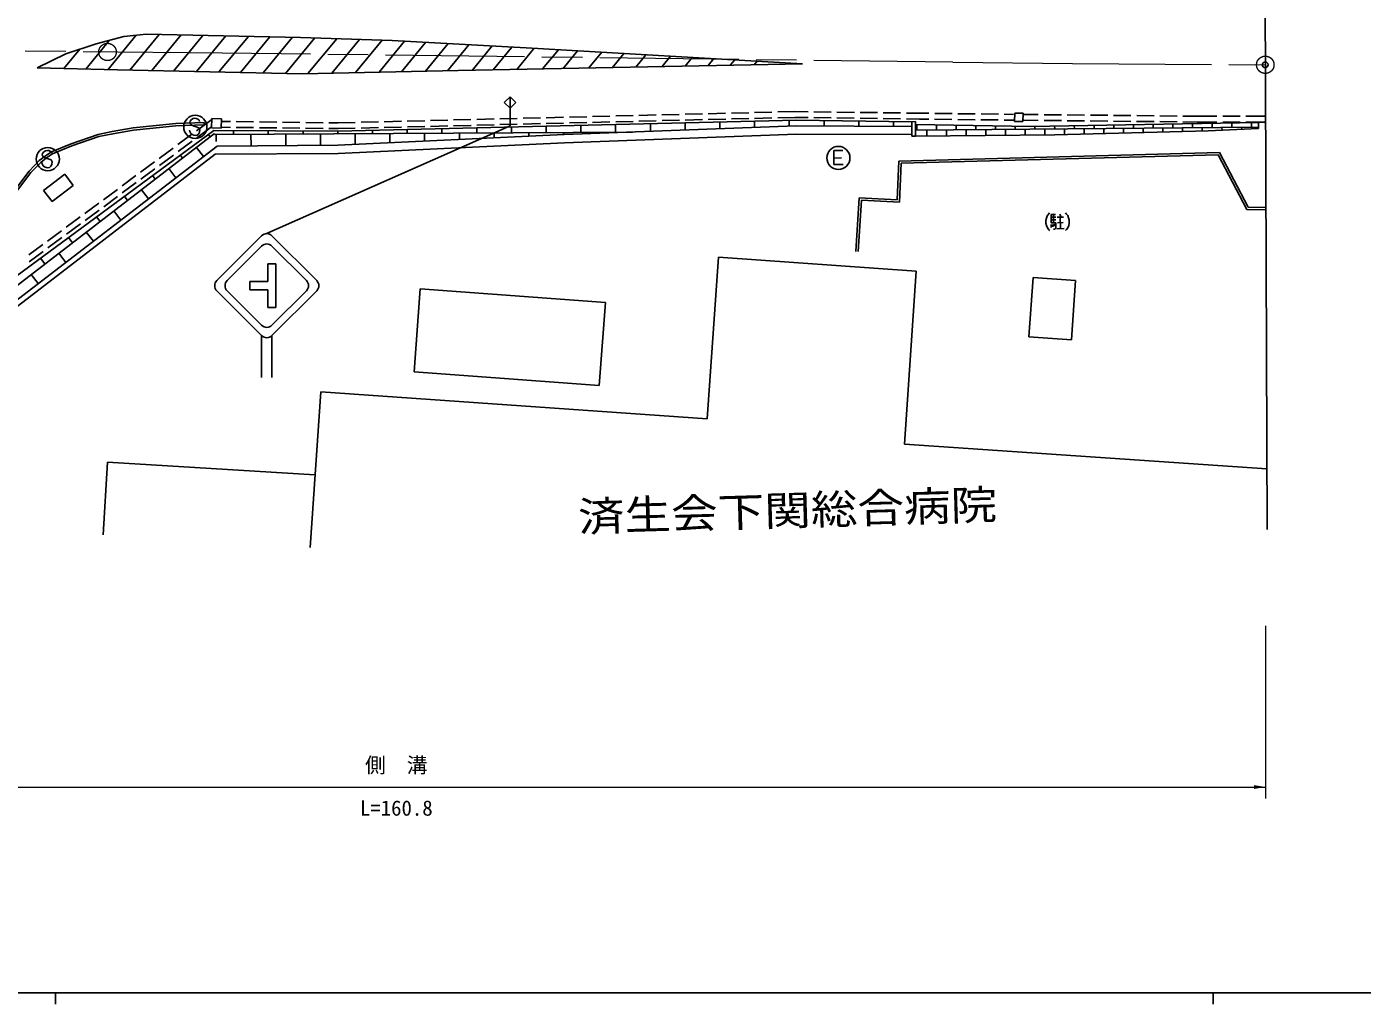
# Model space of a CAD drawing. Units: millimetres, scale not verified. Extents: x 40000 to 680000, y 20000 to 380000.
# Drawn here: x 165514 to 280866, y 204000 to 288401 of the extents above; entities that cross this region are included whole.
import ezdxf
from ezdxf.enums import TextEntityAlignment as Align

# ---------------------------------------------------------------- set-up
doc = ezdxf.new("R2010")
doc.units = ezdxf.units.MM
doc.header["$LTSCALE"] = 1000
doc.header["$PDMODE"] = 32
doc.header["$PDSIZE"] = 500
doc.linetypes.add('CHAIN', pattern=[18.5, 12, -1.5, 3.5, -1.5])
for name, color, linetype, lineweight in [('M-BGD', 7, 'Continuous', 25), ('M-BMK', 2, 'CHAIN', 13), ('M-BMK-OTRS', 5, 'Continuous', 25), ('M-STR-HTXT', 7, 'Continuous', 13), ('M-STR-STRC', 7, 'Continuous', 25), ('M-TTL-BAND', 7, 'Continuous', 25)]:
    doc.layers.add(name, color=color, linetype=linetype, lineweight=lineweight)
doc.layers.add('M-OTRS', color=6, linetype='Continuous')
doc.styles.add('ＭＳ ゴシック', font='')
doc.styles.get('ＭＳ ゴシック').set_extended_font_data('MS Gothic')

# ---------------------------------------------------------------- blocks, each defined once
blk = doc.blocks.new('filled_arrow')
at = {"color": 0, "linetype": 'Continuous', "lineweight": -2}
blk.add_solid([(7.5, 1.25), (0, 0), (7.5, -1.25)], dxfattribs=at)

msp = doc.modelspace()

# ---------------------------------------------------------------- linework, layer by layer
at = {"layer": 'M-BGD'}
for p, q in [((180178, 279411), (181502, 280389)), ((181483, 279658), (181504, 280476)), ((181504, 280476), (182324, 280455)), ((182324, 280455), (182302, 279637)), ((232003, 280331), (192376, 279370)), ((200387, 280299), (201886, 280336)), ((202386, 280348), (203886, 280386)), ((204386, 280398), (205885, 280435)), ((206385, 280447), (207885, 280484)), ((208384, 280497), (209884, 280534)), ((210384, 280546), (211883, 280583)), ((212383, 280595), (213883, 280632)), ((214383, 280645), (215882, 280682)), ((216382, 280694), (217882, 280731)), ((218381, 280743), (219881, 280780)), ((220381, 280793), (221880, 280830)), ((220384, 280293), (221883, 280330)), ((222380, 280842), (223880, 280879)), ((222383, 280342), (223883, 280379)), ((224380, 280892), (225879, 280929)), ((224383, 280392), (225882, 280429)), ((226379, 280941), (227878, 280978)), ((226382, 280441), (227882, 280478)), ((228378, 280990), (229878, 281027)), ((228381, 280490), (229881, 280527)), ((230378, 281040), (231863, 281076)), ((230381, 280540), (231866, 280576)), ((231378, 279815), (231375, 280315)), ((231863, 281076), (232995, 281061)), ((231866, 280576), (232993, 280561)), ((241958, 280193), (232003, 280331)), ((233493, 280555), (234993, 280535)), ((233495, 281055), (234995, 281035)), ((235493, 280528), (236993, 280508)), ((235495, 281028), (236995, 281008)), ((237493, 280501), (238992, 280481)), ((237495, 281001), (238994, 280981)), ((239492, 280474), (240992, 280454)), ((239494, 280974), (240994, 280954)), ((241492, 280448), (242620, 280433)), ((241494, 280948), (242626, 280933)), ((242620, 280433), (243429, 280423)), ((242626, 280933), (243436, 280923)), ((243929, 280416), (245429, 280398)), ((243936, 280916), (245435, 280898)), ((245929, 280391), (247429, 280373)), ((245935, 280891), (247435, 280873)), ((247929, 280366), (249429, 280348)), ((247935, 280866), (249435, 280848)), ((249929, 280341), (250738, 280331)), ((249935, 280841), (250744, 280831)), ((250837, 280221), (250846, 280948)), ((250846, 280948), (251568, 280939)), ((251568, 280939), (251559, 280212)), ((251642, 280322), (252877, 280310)), ((251646, 280822), (252881, 280810)), ((253377, 280305), (254877, 280290)), ((253381, 280805), (254881, 280790)), ((255381, 280785), (256881, 280770)), ((257381, 280765), (258881, 280751)), ((259380, 280746), (260880, 280731)), ((261380, 280726), (262880, 280711)), ((263380, 280706), (264880, 280691)), ((265380, 280687), (266615, 280674)), ((266615, 280674), (268310, 280674)), ((268810, 280674), (270310, 280673)), ((270810, 280673), (272505, 280673)), ((181662, 279444), (159300, 262968)), ((160258, 262673), (181725, 279173)), ((172899, 279360), (171685, 279107)), ((172940, 279164), (171738, 278913)), ((174723, 279668), (172899, 279360)), ((174750, 279470), (172940, 279164)), ((178392, 280033), (174723, 279668)), ((178405, 279834), (174750, 279470)), ((180845, 280119), (178392, 280033)), ((180852, 279920), (178405, 279834)), ((180204, 278807), (181486, 279755)), ((180845, 280119), (180852, 279920)), ((182302, 279637), (181483, 279658)), ((192376, 279370), (181662, 279444)), ((181742, 279100), (217844, 279308)), ((182305, 279722), (183106, 279712)), ((182318, 280222), (183111, 280212)), ((183381, 279110), (183379, 279432)), ((183606, 279707), (185106, 279689)), ((183611, 280207), (185111, 280189)), ((185606, 279683), (187106, 279665)), ((185611, 280183), (187111, 280165)), ((186381, 279127), (186379, 279411)), ((187606, 279659), (189106, 279641)), ((187611, 280159), (189111, 280141)), ((189381, 279144), (189380, 279391)), ((189606, 279635), (191106, 279617)), ((189611, 280135), (191110, 280117)), ((190887, 278153), (190881, 279153)), ((191606, 279611), (192407, 279602)), ((191610, 280111), (192404, 280102)), ((192381, 279162), (192380, 279370)), ((192404, 280102), (193889, 280139)), ((192407, 279602), (193892, 279639)), ((193886, 278232), (193881, 279170)), ((194389, 280151), (195888, 280188)), ((194392, 279651), (195891, 279688)), ((195381, 279179), (195379, 279443)), ((196388, 280200), (197888, 280237)), ((196391, 279700), (197891, 279737)), ((196886, 278374), (196881, 279187)), ((198381, 279196), (198379, 279515)), ((198387, 280250), (199887, 280287)), ((198390, 279750), (199890, 279787)), ((199885, 278516), (199881, 279205)), ((200390, 279799), (201889, 279836)), ((201381, 279213), (201379, 279588)), ((202389, 279848), (203889, 279885)), ((202884, 278658), (202881, 279222)), ((204381, 279230), (204378, 279661)), ((204389, 279898), (205888, 279935)), ((205883, 278800), (205881, 279239)), ((206388, 279947), (207888, 279984)), ((207381, 279248), (207378, 279733)), ((208387, 279997), (209887, 280034)), ((208883, 278942), (208881, 279256)), ((210381, 279265), (210378, 279806)), ((210387, 280046), (211886, 280083)), ((211882, 279084), (211881, 279273)), ((231984, 279838), (211938, 279086)), ((212386, 280095), (213886, 280132)), ((213381, 279282), (213377, 279879)), ((214386, 280145), (215885, 280182)), ((214881, 279197), (214881, 279291)), ((216381, 279299), (216377, 279952)), ((216385, 280194), (217885, 280231)), ((218384, 280243), (219884, 280280)), ((219380, 279365), (219376, 280024)), ((222380, 279478), (222376, 280097)), ((225379, 279590), (225376, 280170)), ((228378, 279703), (228375, 280243)), ((241957, 279786), (231984, 279838)), ((234378, 279825), (234375, 280298)), ((237378, 279810), (237375, 280256)), ((240378, 279794), (240376, 280215)), ((242265, 280204), (241958, 280202)), ((241958, 280202), (241968, 278955)), ((242275, 278957), (242265, 280204)), ((242275, 278957), (242290, 279945)), ((242283, 279458), (271912, 279739)), ((242290, 279945), (252233, 279796)), ((242290, 279945), (252233, 279796)), ((242399, 279459), (242394, 279943)), ((243253, 278967), (243249, 279467)), ((244099, 279475), (244094, 279918)), ((244953, 278983), (244949, 279483)), ((245799, 279491), (245795, 279892)), ((246653, 278999), (246649, 279499)), ((247498, 279507), (247495, 279867)), ((248353, 279015), (248348, 279515)), ((249198, 279523), (249195, 279841)), ((250053, 279031), (250048, 279531)), ((251559, 280212), (250837, 280221)), ((250898, 279539), (250896, 279816)), ((251753, 279047), (251748, 279547)), ((252233, 279796), (271912, 280139)), ((252233, 279796), (271912, 280139)), ((252598, 279555), (252596, 279802)), ((253453, 279063), (253448, 279563)), ((254298, 279571), (254296, 279832)), ((267568, 279420), (254303, 279072)), ((267568, 279420), (254303, 279072)), ((255153, 279094), (255148, 279580)), ((255377, 280285), (256877, 280270)), ((255998, 279588), (255995, 279861)), ((256852, 279139), (256848, 279596)), ((257377, 280265), (258877, 280251)), ((257698, 279604), (257695, 279891)), ((258552, 279183), (258548, 279612)), ((259377, 280246), (260877, 280231)), ((259398, 279620), (259395, 279921)), ((260252, 279228), (260248, 279628)), ((261098, 279636), (261095, 279950)), ((261377, 280226), (262877, 280211)), ((261951, 279272), (261948, 279644)), ((262798, 279652), (262795, 279980)), ((263377, 280206), (264876, 280191)), ((263651, 279317), (263648, 279660)), ((264498, 279668), (264494, 280009)), ((265351, 279362), (265348, 279676)), ((265376, 280187), (266612, 280174)), ((266198, 279684), (266194, 280039)), ((266612, 280174), (268309, 280174)), ((267050, 279406), (267048, 279692)), ((271912, 279617), (267568, 279420)), ((271912, 279617), (267568, 279420)), ((267898, 279700), (267894, 280069)), ((268750, 279474), (268748, 279709)), ((268809, 280174), (270309, 280173)), ((269597, 279717), (269594, 280098)), ((270449, 279551), (270447, 279725)), ((270809, 280173), (272507, 280173)), ((271297, 279733), (271294, 280128)), ((271912, 280139), (271912, 279617)), ((271912, 280139), (271912, 279617)), ((181972, 278102), (161430, 262312)), ((169350, 278291), (167647, 277590)), ((169421, 278104), (167741, 277412)), ((171685, 279107), (169350, 278291)), ((171738, 278913), (169421, 278104)), ((178570, 278222), (179776, 279113)), ((178595, 277619), (179802, 278510)), ((181363, 278895), (181201, 279104)), ((181885, 278480), (181881, 279101)), ((192387, 278162), (181972, 278102)), ((184887, 278119), (184881, 279119)), ((187887, 278136), (187881, 279136)), ((211938, 279086), (192387, 278162)), ((211967, 278387), (192405, 277462)), ((231995, 279138), (211967, 278387)), ((241953, 279086), (231995, 279138)), ((241968, 278955), (242275, 278957)), ((254303, 279072), (242275, 278957)), ((254303, 279072), (242275, 278957)), ((181798, 277401), (161820, 262044)), ((167096, 277231), (166602, 276840)), ((167220, 277075), (166737, 276691)), ((167647, 277590), (167096, 277231)), ((167741, 277412), (167220, 277075)), ((176962, 277033), (178168, 277925)), ((176987, 276430), (178193, 277322)), ((178984, 277066), (178786, 277325)), ((180783, 277188), (180173, 277981)), ((192405, 277462), (181798, 277401)), ((236010, 277711), (235210, 277705)), ((235210, 277705), (235219, 276505)), ((235215, 277065), (235895, 277070)), ((240837, 276802), (268531, 277530)), ((241029, 276607), (268412, 277326)), ((268412, 277326), (270891, 272630)), ((268531, 277530), (271013, 272827)), ((165729, 275943), (163498, 272993)), ((165881, 275812), (163663, 272880)), ((166602, 276840), (165729, 275943)), ((166737, 276691), (165881, 275812)), ((175353, 275844), (176559, 276736)), ((175379, 275241), (176585, 276133)), ((178404, 275359), (177795, 276152)), ((235219, 276505), (236019, 276511)), ((240700, 273459), (240837, 276802)), ((240891, 273248), (241029, 276607)), ((168801, 275659), (166976, 274274)), ((167700, 273319), (169526, 274705)), ((169526, 274705), (168801, 275659)), ((173745, 274655), (174951, 275547)), ((173770, 274052), (174976, 274944)), ((176605, 275238), (176370, 275545)), ((166976, 274274), (167700, 273319)), ((172136, 273467), (173343, 274358)), ((172162, 272864), (173368, 273755)), ((174227, 273410), (173954, 273765)), ((176026, 273531), (175416, 274324)), ((237121, 269007), (237420, 273639)), ((237321, 268995), (237607, 273428)), ((237420, 273639), (240700, 273459)), ((237607, 273428), (240891, 273248)), ((170528, 272278), (171734, 273170)), ((170553, 271675), (171760, 272566)), ((173647, 271703), (173038, 272496)), ((253781, 272238), (253663, 272077)), ((253861, 272318), (253781, 272238)), ((255221, 272329), (255301, 272249)), ((255301, 272249), (255423, 272090)), ((270891, 272630), (272537, 272593)), ((271013, 272827), (272536, 272793)), ((168920, 271089), (170126, 271981)), ((168945, 270486), (170151, 271378)), ((171848, 271582), (171538, 271985)), ((253584, 271876), (253546, 271676)), ((253546, 271676), (253548, 271436)), ((253548, 271436), (253589, 271236)), ((253663, 272077), (253584, 271876)), ((253589, 271236), (253671, 271037)), ((254382, 272202), (253982, 272199)), ((253982, 272199), (253987, 271479)), ((253984, 271959), (254384, 271962)), ((253985, 271719), (254385, 271722)), ((253987, 271479), (254387, 271482)), ((253988, 271319), (253990, 271079)), ((254068, 271320), (254110, 271120)), ((254148, 271320), (254230, 271161)), ((254182, 272201), (254187, 271481)), ((254228, 271361), (254309, 271202)), ((254387, 271482), (254391, 271002)), ((254504, 271963), (255063, 271967)), ((254547, 271483), (255027, 271487)), ((254742, 272205), (254864, 271966)), ((254784, 271965), (254791, 270965)), ((255423, 272090), (255504, 271891)), ((255509, 271251), (255431, 271050)), ((255504, 271891), (255546, 271691)), ((255547, 271451), (255509, 271251)), ((255546, 271691), (255547, 271451)), ((167311, 269900), (168518, 270792)), ((167337, 269297), (168543, 270189)), ((169470, 269753), (169123, 270205)), ((171269, 269875), (170659, 270667)), ((253671, 271037), (253792, 270878)), ((253792, 270878), (253872, 270798)), ((254312, 270922), (254192, 270921)), ((254391, 271002), (254312, 270922)), ((255111, 270968), (254471, 270963)), ((255312, 270889), (255232, 270809)), ((255431, 271050), (255312, 270889)), ((165703, 268712), (166909, 269603)), ((165728, 268109), (166935, 269000)), ((168890, 268046), (168281, 268839)), ((167091, 267925), (166707, 268425)), ((224289, 254558), (225252, 268494)), ((225252, 268494), (242329, 267296)), ((166511, 266218), (165902, 267011)), ((242329, 267296), (241326, 252348)), ((252061, 261636), (252426, 266750)), ((252426, 266750), (256106, 266487)), ((256106, 266487), (255740, 261374)), ((198971, 258595), (199499, 265776)), ((199499, 265776), (215490, 264601)), ((215490, 264601), (214963, 257419)), ((255740, 261374), (252061, 261636)), ((214963, 257419), (198971, 258595)), ((189993, 243450), (190924, 256866)), ((190924, 256866), (224289, 254558)), ((241326, 252348), (272626, 250234)), ((172502, 250793), (172120, 244542)), ((190387, 249700), (172502, 250793))]:
    msp.add_line(p, q, dxfattribs=at)
msp.add_circle((235615, 277068), 1000, dxfattribs=at)
at = {"layer": 'M-BMK'}
for p, q in [((182385, 286124), (117779, 286755)), ((245509, 285338), (182385, 286124)), ((245509, 285338), (255830, 285221)), ((255830, 285221), (272487, 285114))]:
    msp.add_line(p, q, dxfattribs=at)
for centre in [(172493, 286221), (272487, 285114)]:
    msp.add_circle(centre, 750, dxfattribs=at)
at = {"layer": 'M-BMK-OTRS'}
msp.add_line((272647, 244999), (272325, 325850), dxfattribs=at)
at = {"layer": 'M-OTRS'}
msp.add_point((272487, 285114), dxfattribs=at)
at = {"layer": 'M-STR-HTXT'}
for p, q in [((272507, 236661), (272507, 221758)), ((122363, 222758), (272507, 222758))]:
    msp.add_line(p, q, dxfattribs=at)
at = {"layer": 'M-STR-STRC'}
for p, q in [((170610, 284741), (172659, 287227)), ((171510, 286910), (173902, 287571)), ((172522, 284692), (174979, 287673)), ((173902, 287571), (175857, 287756)), ((174424, 284648), (176965, 287732)), ((175857, 287756), (189157, 287472)), ((176326, 284610), (178865, 287692)), ((178195, 284572), (180733, 287652)), ((180169, 284531), (182705, 287610)), ((182122, 284492), (184657, 287568)), ((183980, 284454), (186513, 287529)), ((185946, 284414), (188478, 287487)), ((187868, 284375), (190386, 287431)), ((189157, 287472), (197065, 287207)), ((189806, 284356), (192287, 287367)), ((191856, 284397), (194250, 287302)), ((193910, 284438), (196216, 287236)), ((168722, 284790), (170093, 286454)), ((168890, 286066), (171510, 286910)), ((195948, 284479), (198148, 287148)), ((197065, 287207), (208657, 286578)), ((197877, 284517), (199964, 287050)), ((199961, 284559), (201925, 286943)), ((201856, 284597), (203710, 286847)), ((203976, 284635), (205709, 286738)), ((205788, 284666), (207419, 286645)), ((207841, 284715), (209344, 286539)), ((208657, 286578), (232525, 285203)), ((210067, 284759), (211434, 286418)), ((211840, 284794), (213099, 286322)), ((214065, 284838), (215189, 286202)), ((216100, 284878), (217100, 286092)), ((166410, 284850), (168890, 286066)), ((232525, 285203), (202785, 284615)), ((218120, 284918), (218997, 285983)), ((220384, 284963), (221123, 285860)), ((222376, 285003), (222993, 285752)), ((224361, 285042), (224858, 285645)), ((226280, 285080), (226660, 285541)), ((228357, 285121), (228611, 285429)), ((173356, 284670), (166410, 284850)), ((189292, 284346), (173356, 284670)), ((202785, 284615), (189292, 284346)), ((207258, 282349), (206763, 281854)), ((206763, 281854), (207258, 281359)), ((207258, 279849), (207258, 282349)), ((207753, 281854), (207258, 282349)), ((207258, 281359), (207753, 281854)), ((179748, 280380), (179620, 280241)), ((179879, 280473), (179748, 280380)), ((180045, 280507), (179879, 280473)), ((180161, 280490), (180045, 280507)), ((180306, 280418), (180161, 280490)), ((180416, 280344), (180306, 280418)), ((180450, 280232), (180416, 280344)), ((179607, 279353), (179568, 279463)), ((179620, 280241), (179604, 280128)), ((179604, 280128), (179690, 279945)), ((179692, 279175), (179607, 279353)), ((179690, 279945), (179841, 279872)), ((179795, 279102), (179692, 279175)), ((179841, 279872), (180374, 279684)), ((180425, 279284), (180354, 279135)), ((180374, 279684), (180454, 279512)), ((180454, 279512), (180425, 279284)), ((207258, 279849), (186174, 270532)), ((179941, 279027), (179795, 279102)), ((180062, 279010), (179941, 279027)), ((180229, 279039), (180062, 279010)), ((180354, 279135), (180229, 279039)), ((166875, 277457), (166859, 277343)), ((166859, 277343), (166945, 277161)), ((167003, 277596), (166875, 277457)), ((166945, 277161), (167096, 277088)), ((167134, 277689), (167003, 277596)), ((167096, 277088), (167628, 276900)), ((167300, 277722), (167134, 277689)), ((167416, 277706), (167300, 277722)), ((167560, 277634), (167416, 277706)), ((167670, 277559), (167560, 277634)), ((167628, 276900), (167709, 276727)), ((167705, 277448), (167670, 277559)), ((166862, 276568), (166823, 276678)), ((166946, 276391), (166862, 276568)), ((167050, 276317), (166946, 276391)), ((167196, 276242), (167050, 276317)), ((167316, 276226), (167196, 276242)), ((167484, 276255), (167316, 276226)), ((167608, 276351), (167484, 276255)), ((167679, 276500), (167608, 276351)), ((167709, 276727), (167679, 276500)), ((185805, 270352), (181940, 266488)), ((186696, 270352), (190561, 266488)), ((185805, 269461), (182831, 266488)), ((189670, 266488), (186696, 269461)), ((186330, 266394), (186330, 267931)), ((187036, 267931), (186330, 267931)), ((187036, 267931), (187036, 264151)), ((181940, 265597), (185805, 261732)), ((185805, 262623), (182831, 265597)), ((184793, 266394), (186330, 266394)), ((184793, 265689), (184793, 266394)), ((184793, 265689), (186330, 265689)), ((186330, 265689), (186330, 264151)), ((190561, 265597), (186696, 261732)), ((189670, 265597), (186696, 262623)), ((187036, 264151), (186330, 264151)), ((185805, 261732), (185805, 258111)), ((186696, 261732), (186696, 258111))]:
    msp.add_line(p, q, dxfattribs=at)
for centre in [(180078, 279755), (167333, 276971)]:
    msp.add_circle(centre, 1000, dxfattribs=at)
for centre, start, end in [((186251, 269907), 45, 135), ((186251, 269016), 45, 135.00015), ((182386, 266042), 135, 225), ((183277, 266042), 135.00016, 224.99989), ((189224, 266042), 314.99995, 45), ((190115, 266042), 315, 45), ((186251, 263069), 224.99989, 314.99995), ((186251, 262178), 225, 315)]:
    msp.add_arc(centre, 630, start, end, dxfattribs=at)
at = {"layer": 'M-TTL-BAND'}
for p, q in [((40000, 205000), (579000, 205000)), ((168000, 205000), (168000, 204000)), ((268000, 205000), (268000, 204000))]:
    msp.add_line(p, q, dxfattribs=at)

# ---------------------------------------------------------------- block references
at = {"layer": 'M-STR-HTXT', "xscale": 133, "yscale": 133, "rotation": 180}
msp.add_blockref('filled_arrow', (272507, 222758), dxfattribs=at)

# ---------------------------------------------------------------- texts
at = {"layer": 'M-BGD', "style": 'ＭＳ ゴシック', "width": 1.15}
msp.add_text('済生会下関総合病院', height=2566, rotation=1.688, dxfattribs=at).set_placement((213180, 244048), align=Align.BOTTOM_LEFT)
at = {"layer": 'M-STR-HTXT', "style": 'ＭＳ ゴシック'}
msp.add_text('側\u3000溝', height=1320, dxfattribs=at).set_placement((194731, 224650), align=Align.MIDDLE_LEFT)
msp.add_text('L=160.8', height=1320, dxfattribs=at).set_placement((197435, 219886), align=Align.BOTTOM_CENTER)

doc.saveas('drawing.dxf')
